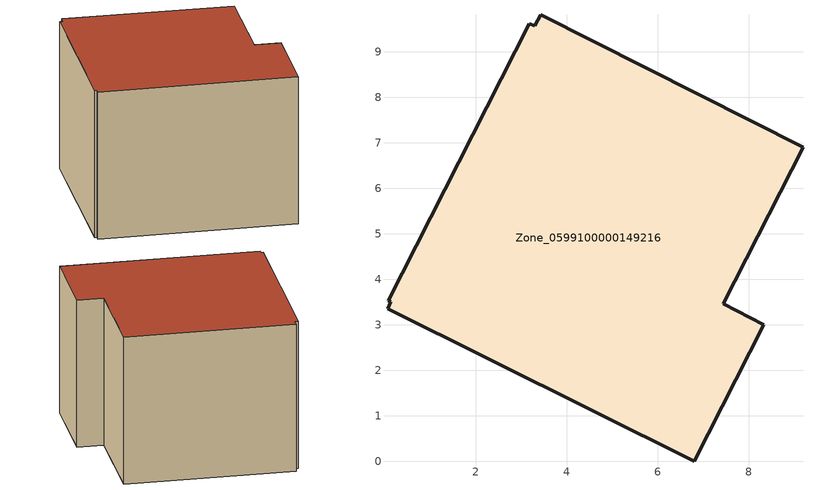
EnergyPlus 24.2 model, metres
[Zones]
Zone_0599100000149216
 floor ground (C_G): 7.45,3.46 8.34,3 6.81,0 0.06,3.36 0.14,3.5 0.07,3.54 3.18,9.62 3.3,9.57 3.43,9.82 9.2,6.9 z0
 wall outside (C_F): 0.06,3.36 6.81,0 8.34,3 7.45,3.46 9.2,6.9 3.43,9.82 3.3,9.57 3.18,9.62 0.07,3.54 0.14,3.5 0.06,3.36 z0:5.83
 roof outside (C_R): 9.2,6.9 3.43,9.82 3.3,9.57 3.18,9.62 0.07,3.54 0.14,3.5 0.06,3.36 6.81,0 8.34,3 7.45,3.46 z5.83
[BUILDING]
Pand.0599100000149216: North Axis=0; Terrain=City; Loads Convergence Tolerance Value=0.04; Temperature Convergence Tolerance Value=0.4; Solar Distribution=FullExterior; Maximum Number of Warmup Days=25; Minimum Number of Warmup Days=1
[Site:Location]
Rotterdam.The.Hague.AP_ZH_NLD Design_Conditions: Latitude=51.96; Longitude=4.45; Time Zone=1; Elevation=-4.5
[SITE:GROUNDTEMPERATURE:BUILDINGSURFACE]
18, 18, 18, 18, 18, 18, 18, 18, 18, 18, 18, 18
[MATERIAL] Thermal Absorptance=0.9; Solar Absorptance=0.7; Visible Absorptance=0.7
Name | Roughness | Thickness | Conductivity | Density | Specific Heat
G.TI.1992-2005 | MediumSmooth | 0.15 | 0.06 | 540 | 1210
F.TI.1992-2005 | Rough | 0.3 | 0.12 | 1920 | 840
R.TI.1992-2005 | MediumRough | 0.2 | 0.08 | 1500 | 1000
[CONSTRUCTION]
C_G: G.TI.1992-2005
C_F: F.TI.1992-2005
C_R: R.TI.1992-2005
[ZONE]
Zone_0599100000149216: Type=1; Multiplier=1; Ceiling Height=Autocalculate; Volume=Autocalculate; Floor Area=autocalculate; Part of Total Floor Area=Yes
[ZONEINFILTRATION:DESIGNFLOWRATE]
Infil_Zone_0599100000149216: Zone or ZoneList or Space or SpaceList=Zone_0599100000149216; Schedule=AlwaysOn; Design Flow Rate Calculation Method=Flow/Area; Flow Rate per Floor Area=0.0015; Constant Term Coefficient=1; Temperature Term Coefficient=0; Velocity Term Coefficient=0; Velocity Squared Term Coefficient=0
[HVACTEMPLATE:ZONE:IDEALLOADSAIRSYSTEM]
Zone_0599100000149216: Maximum Heating Supply Air Temperature=50; Minimum Cooling Supply Air Temperature=13; Maximum Heating Supply Air Humidity Ratio=0.0156; Minimum Cooling Supply Air Humidity Ratio=0.0077; Heating Limit=NoLimit; Cooling Limit=NoLimit; Dehumidification Control Type=ConstantSensibleHeatRatio; Cooling Sensible Heat Ratio=0.7; Dehumidification Setpoint=60; Humidification Control Type=None; Humidification Setpoint=30; Outdoor Air Method=None; Outdoor Air Flow Rate per Person=0.00944; Outdoor Air Flow Rate per Zone Floor Area=0; Outdoor Air Flow Rate per Zone=0; Demand Controlled Ventilation Type=None; Outdoor Air Economizer Type=NoEconomizer; Heat Recovery Type=None; Sensible Heat Recovery Effectiveness=0.7; Latent Heat Recovery Effectiveness=0.65
[ZONECONTROL:THERMOSTAT]
ThermostatControl_Zone_0599100000149216: Zone or ZoneList=Zone_0599100000149216; Control Type Schedule=DualSetpointControlType; Control 1=Thermostat_Zone_0599100000149216; Temperature Difference Between Cutout And Setpoint=0
[THERMOSTATSETPOINT:DUALSETPOINT]
Thermostat_Zone_0599100000149216: Heating Setpoint Temperature Schedule=HeatingSetpoint_Zone_0599100000149216; Cooling Setpoint Temperature Schedule=CoolingSetpoint_Zone_0599100000149216
[SCHEDULE:COMPACT]
HeatingSetpoint_Zone_0599100000149216: Through: 12/31, For: AllDays, Until: 24:00, 21
CoolingSetpoint_Zone_0599100000149216: Through: 12/31, For: AllDays, Until: 24:00, 24
DualSetpointControlType: Through: 12/31, For: AllDays, Until: 24:00, 4
AlwaysOn: Through: 12/31, For: AllDays, Until: 24:00, 1
